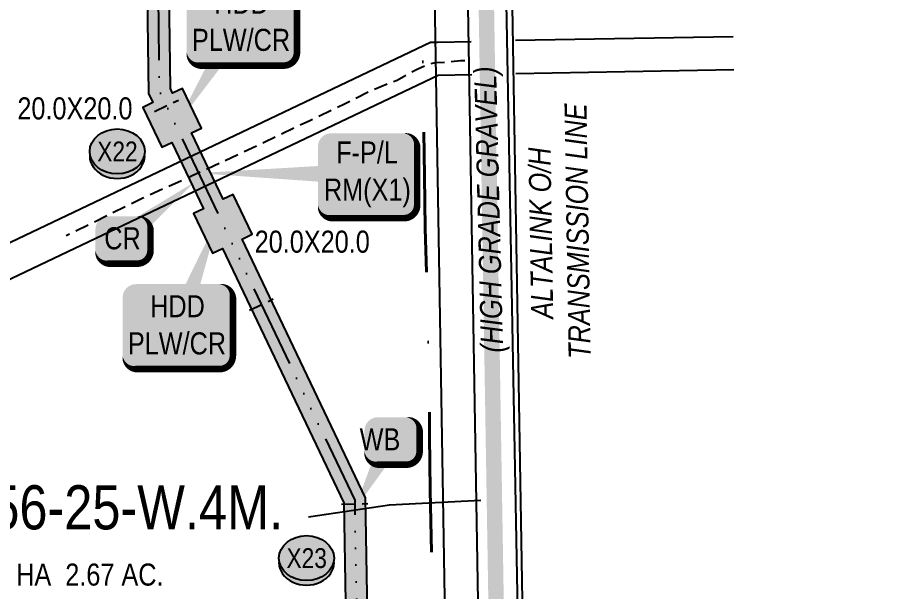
# Model space of a CAD drawing. Extents: x 88833 to 97610, y 5963373 to 5974710.
# Drawn here: x 92064.3 to 92458.7, y 5969259.2 to 5969519.6 of the extents above; entities that cross this region are included whole.
import ezdxf
from ezdxf.enums import TextEntityAlignment as Align

# ---------------------------------------------------------------- set-up
doc = ezdxf.new("R2010")
doc.units = 0
doc.header["$LTSCALE"] = 5
for name, pattern in [('COOP2', [10, 5, -1, 0, -1, 0, -1, 0, -1, 0, -1]), ('DASHDOT', [25.4, 12.7, -6.35, 0, -6.35]), ('foc-TIELINE', [1.875, 1.25, -0.625]), ('UG_PIPE', [1.875, 1.25, -0.625])]:
    doc.linetypes.add(name, pattern=pattern)
for name, color, linetype in [('AS-PIPE-UG', 44, 'UG_PIPE'), ('AS-POWER', 104, 'foc-POWER'), ('AS-POWER-T', 104, 'Continuous'), ('AS-ROADS', 254, 'Continuous'), ('C-SYMBOL', 7, 'Continuous'), ('F-RW', 190, 'Continuous'), ('L-AREAREQUIRED', 7, 'Continuous'), ('L-SEC', 7, 'Continuous'), ('P-APEX RECON PAY ITEMS', 240, 'Continuous'), ('P-APEX RECON-10m BUFFER', 51, 'COOP2'), ('P-APEX RECON-URBAN', 30, 'COOP2'), ('P-APEX RECON-WORK AREA', 104, 'Continuous'), ('P-BUFFER-PURPLE', 187, 'foc-TIELINE'), ('P-CROSSINGS', 250, 'Continuous'), ('T-CREEK', 160, 'Continuous')]:
    doc.layers.add(name, color=color, linetype=linetype)
for name, color, linetype, lineweight in [('AS-RECON EXISTING', 151, 'DASHDOT', 40), ('P-APEX RECON-TWS-T', 104, 'Continuous', 9), ('T-TEXT', 48, 'Continuous', 18)]:
    doc.layers.add(name, color=color, linetype=linetype, lineweight=lineweight)
doc.layers.add('P-APEX RECON-TO BE DRILLED-H', color=7, linetype='Continuous', true_color=0xffafe1)
doc.styles.add('100L', font='ARIALN.TTF', dxfattribs={"height": 10})
doc.styles.add('175L', font='ARIALN.TTF', dxfattribs={"height": 2})
doc.styles.add('80', font='ARIALN.TTF', dxfattribs={"height": 10})
doc.styles.add('80LS', font='ARIALNI.TTF', dxfattribs={"height": 10})
doc.styles.add('Crossing', font='ARIALN.TTF', dxfattribs={"height": 10})
doc.styles.add('foc-LtypeFont', font='ARIALN.TTF', dxfattribs={"height": 7.35})
doc.linetypes.add('foc-POWER', pattern='A,6,-1,["P",foc-LtypeFont,S=0.2,R=0,X=-0.625,Y=-0.75],-1.24,4', length=12.24)

# ---------------------------------------------------------------- blocks, each defined once
blk = doc.blocks.new('*U637')
at = {"true_color": 0xffffa8}
h = blk.add_hatch(color=51, dxfattribs=at)
edge = h.paths.add_edge_path()
edge.add_line((-19, -20), (19, -20))
edge.add_arc((19, -14), 6, 270, 360)
edge.add_line((25, -14), (25, 12.5))
edge.add_arc((19, 12.5), 6, 0, 90)
edge.add_line((19, 18.5), (-19, 18.5))
edge.add_arc((-19, 12.5), 6, 90, 180)
edge.add_line((-25, 12.5), (-25, -14))
edge.add_arc((-19, -14), 6, 180, 270)
at = {"color": 240, "flags": 128}
blk.add_lwpolyline([(-19, -20, 3, 3, 0), (19, -20, 3, 3, 0.414214), (25, -14, 3, 3, 0), (25, 12.5, 3, 0, 0.414214), (19, 18.5, 0, 0, 0), (-19, 18.5, 0, 0, 0.414214), (-25, 12.5, 0, 0, 0), (-25, -14, 0, 3, 0.414214)], format="xyseb", close=True, dxfattribs=at)
for points in [[(-29.88, -47.27, 0, 10, 0), (0, 0, 5, 5, 0)], [(-1, -11.44, 0, 10, 0), (0, 0, 5, 5, 0)]]:
    blk.add_lwpolyline(points, format="xyseb", dxfattribs=at)
at = {"color": 4, "style": '80'}
blk.add_attdef('OTHER_001', (-14.7, -5), '', height=10, dxfattribs=at)
blk = doc.blocks.new('*U638')
at = {"true_color": 0xffffa8}
h = blk.add_hatch(color=51, dxfattribs=at)
edge = h.paths.add_edge_path()
edge.add_line((-19, -20), (19, -20))
edge.add_arc((19, -14), 6, 270, 360)
edge.add_line((25, -14), (25, 12.5))
edge.add_arc((19, 12.5), 6, 0, 90)
edge.add_line((19, 18.5), (-19, 18.5))
edge.add_arc((-19, 12.5), 6, 90, 180)
edge.add_line((-25, 12.5), (-25, -14))
edge.add_arc((-19, -14), 6, 180, 270)
at = {"color": 240, "flags": 128}
for points in [[(18.72, 49.43, 0, 10, 0), (0, 0, 5, 5, 0)], [(-1, -11.44, 0, 10, 0), (0, 0, 5, 5, 0)]]:
    blk.add_lwpolyline(points, format="xyseb", dxfattribs=at)
blk.add_lwpolyline([(-19, -20, 3, 3, 0), (19, -20, 3, 3, 0.414214), (25, -14, 3, 3, 0), (25, 12.5, 3, 0, 0.414214), (19, 18.5, 0, 0, 0), (-19, 18.5, 0, 0, 0.414214), (-25, 12.5, 0, 0, 0), (-25, -14, 0, 3, 0.414214)], format="xyseb", close=True, dxfattribs=at)
at = {"color": 4, "style": '80'}
blk.add_attdef('OTHER_001', (-14.7, -5), '', height=10, dxfattribs=at)
blk = doc.blocks.new('*U639')
at = {"true_color": 0xffffa8}
h = blk.add_hatch(color=51, dxfattribs=at)
edge = h.paths.add_edge_path()
edge.add_line((-16.5, -20), (16.5, -20))
edge.add_arc((16.5, -14), 6, 270, 360)
edge.add_line((22.5, -14), (22.5, 12.5))
edge.add_arc((16.5, 12.5), 6, 0, 90)
edge.add_line((16.5, 18.5), (-16.5, 18.5))
edge.add_arc((-16.5, 12.5), 6, 90, 180)
edge.add_line((-22.5, 12.5), (-22.5, -14))
edge.add_arc((-16.5, -14), 6, 180, 270)
at = {"color": 240, "flags": 128}
blk.add_lwpolyline([(-16.5, -20, 3, 3, 0), (16.5, -20, 3, 3, 0.414214), (22.5, -14, 3, 3, 0), (22.5, 12.5, 3, 0, 0.414214), (16.5, 18.5, 0, 0, 0), (-16.5, 18.5, 0, 0, 0.414214), (-22.5, 12.5, 0, 0, 0), (-22.5, -14, 0, 3, 0.414214)], format="xyseb", close=True, dxfattribs=at)
for points in [[(-76.98, 0.41, 0, 10, 0), (0, 0, 5, 5, 0)], [(-1, -11.44, 0, 10, 0), (0, 0, 5, 5, 0)]]:
    blk.add_lwpolyline(points, format="xyseb", dxfattribs=at)
at = {"color": 4, "style": '80'}
blk.add_attdef('OTHER_001', (-14.7, -5), '', height=10, dxfattribs=at)
blk = doc.blocks.new('*U640')
at = {"true_color": 0xffffa8}
h = blk.add_hatch(color=51, dxfattribs=at)
edge = h.paths.add_edge_path()
edge.add_line((-6.5, -11.5), (6.5, -11.5))
edge.add_arc((6.5, -5.5), 6, 270, 360)
edge.add_line((12.5, -5.5), (12.5, 4))
edge.add_arc((6.5, 4), 6, 0, 90)
edge.add_line((6.5, 10), (-6.5, 10))
edge.add_arc((-6.5, 4), 6, 90, 180)
edge.add_line((-12.5, 4), (-12.5, -5.5))
edge.add_arc((-6.5, -5.5), 6, 180, 270)
at = {"color": 240, "flags": 128}
blk.add_lwpolyline([(-6.5, -11.5, 3, 3, 0), (6.5, -11.5, 3, 3, 0.414214), (12.5, -5.5, 3, 3, 0), (12.5, 4, 3, 0, 0.414214), (6.5, 10, 0, 0, 0), (-6.5, 10, 0, 0, 0.414214), (-12.5, 4, 0, 0, 0), (-12.5, -5.5, 0, 3, 0.414214)], format="xyseb", close=True, dxfattribs=at)
for points in [[(-17.12, -32.05, 0, 10, 0), (0, 0, 5, 5, 0)], [(-1, -11.44, 0, 10, 0), (0, 0, 5, 5, 0)]]:
    blk.add_lwpolyline(points, format="xyseb", dxfattribs=at)
at = {"color": 4, "style": '80'}
blk.add_attdef('OTHER_001', (-14.7, -5), '', height=10, dxfattribs=at)
blk = doc.blocks.new('xing2')
h = blk.add_hatch(color=50)
h.dxf.hatch_style = 1
edge = h.paths.add_edge_path()
edge.add_ellipse((0, 0), major_axis=(-12.5, 0), ratio=0.816297, start_angle=0, end_angle=360)
h = blk.add_hatch(color=250)
h.dxf.hatch_style = 1
edge = h.paths.add_edge_path()
edge.add_ellipse((0, -2.05), major_axis=(-12.5, 0), ratio=0.816297, start_angle=0, end_angle=180)
edge.add_line((12.5, -2.05), (12.5, 0))
edge.add_ellipse((0, 0), major_axis=(-12.5, 0), ratio=0.816297, start_angle=0, end_angle=180, ccw=False)
edge.add_line((-12.5, 0), (-12.5, -2.05))
at = {"color": 250}
blk.add_ellipse((0, 0), major_axis=(-12.5, 0), ratio=0.816297, dxfattribs=at)
blk.add_ellipse((0, -2.05), major_axis=(-12.5, 0), ratio=0.816297, start_param=0, end_param=3.141593, dxfattribs=at)
at = {"color": 250, "style": 'Crossing'}
blk.add_attdef('CROSSING', text='', height=9, dxfattribs=at).set_placement((0.09, 0.02), align=Align.MIDDLE_CENTER)
at = {"color": 250, "style": 'Crossing', "flags": 1}
for tag, p in [('OWNER', (0.09, -12.49)), ('DESCRIPTION', (0.09, -25.77)), ('LOCATION', (0.09, -39.3)), ('DWG_REF', (0.09, -52.84))]:
    blk.add_attdef(tag, text='', height=9, dxfattribs=at).set_placement(p, align=Align.MIDDLE_CENTER)
blk = doc.blocks.new('*U1168')
at = {"true_color": 0xffffa8}
h = blk.add_hatch(color=51, dxfattribs=at)
edge = h.paths.add_edge_path()
edge.add_line((-6.5, -11.5), (6.5, -11.5))
edge.add_arc((6.5, -5.5), 6, 270, 360)
edge.add_line((12.5, -5.5), (12.5, 4))
edge.add_arc((6.5, 4), 6, 0, 90)
edge.add_line((6.5, 10), (-6.5, 10))
edge.add_arc((-6.5, 4), 6, 90, 180)
edge.add_line((-12.5, 4), (-12.5, -5.5))
edge.add_arc((-6.5, -5.5), 6, 180, 270)
at = {"color": 240, "flags": 128}
for points in [[(32.26, 25.36, 0, 10, 0), (0, 0, 5, 5, 0)], [(-1, -11.44, 0, 10, 0), (0, 0, 5, 5, 0)]]:
    blk.add_lwpolyline(points, format="xyseb", dxfattribs=at)
blk.add_lwpolyline([(-6.5, -11.5, 3, 3, 0), (6.5, -11.5, 3, 3, 0.414214), (12.5, -5.5, 3, 3, 0), (12.5, 4, 3, 0, 0.414214), (6.5, 10, 0, 0, 0), (-6.5, 10, 0, 0, 0.414214), (-12.5, 4, 0, 0, 0), (-12.5, -5.5, 0, 3, 0.414214)], format="xyseb", close=True, dxfattribs=at)
at = {"color": 4, "style": '80'}
blk.add_attdef('OTHER_001', (-14.7, -5), '', height=10, dxfattribs=at)

msp = doc.modelspace()

# ---------------------------------------------------------------- hatches: boundary and pattern name
at = {"layer": 'P-APEX RECON-10m BUFFER', "transparency": 33554687}
h = msp.add_hatch(color=256, dxfattribs=at)
h.dxf.hatch_style = 1
h.paths.add_polyline_path([(92225.944, 5969091.952), (92222.341, 5969301.79), (92166.343, 5969419.077), (92170.851, 5969421.229), (92162.241, 5969439.263), (92157.732, 5969437.111), (92143.367, 5969467.198), (92147.876, 5969469.351), (92139.265, 5969487.385), (92134.757, 5969485.233), (92133.753, 5969487.334), (92130.861, 5969694.966), (92135.911, 5969695.062), (92135.53, 5969715.043), (92130.555, 5969714.948), (92130.493, 5969718.197), (92132.399, 5969718.234), (92132.064, 5969738.215), (92130.106, 5969738.178), (92129.162, 5969786.987), (92131.248, 5969787.028), (92130.861, 5969807.008), (92110.881, 5969806.621), (92111.267, 5969786.641), (92119.169, 5969786.794), (92120.101, 5969737.987), (92115.106, 5969737.891), (92115.487, 5969717.911), (92120.483, 5969718.006), (92120.545, 5969714.757), (92115.55, 5969714.661), (92115.645, 5969709.66), (91863.586, 5969704.691), (91863.763, 5969694.7), (92115.836, 5969699.67), (92115.931, 5969694.681), (92120.87, 5969694.775), (92123.793, 5969485.006), (92125.74, 5969480.927), (92121.231, 5969478.775), (92129.842, 5969460.741), (92134.35, 5969462.893), (92148.715, 5969432.806), (92144.207, 5969430.653), (92152.817, 5969412.619), (92157.326, 5969414.772), (92212.388, 5969299.446), (92215.955, 5969091.712)])
at = {"layer": 'P-APEX RECON-TO BE DRILLED-H', "transparency": 33554687}
h = msp.add_hatch(color=256, dxfattribs=at)
h.dxf.hatch_style = 1
h.paths.add_polyline_path([(92140.794, 5969472.588), (92131.777, 5969468.283), (92151.309, 5969427.374), (92155.59, 5969429.418), (92160.326, 5969431.679)])

# ---------------------------------------------------------------- linework, layer by layer
at = {"layer": 'AS-PIPE-UG', "flags": 128}
msp.add_lwpolyline([(92267.421, 5969499.872), (92265.327, 5969499.905), (92258.133, 5969499.125), (92253.898, 5969499.016), (92250.225, 5969497.99), (92245.766, 5969495.966), (92236.568, 5969490.996), (92224.061, 5969485.976), (92212.717, 5969480.199), (92196.952, 5969472.73), (92176.312, 5969462.822), (92153.535, 5969452.185), (92121.191, 5969437.533), (92086.488, 5969420.501)], dxfattribs=at)
at = {"layer": 'AS-POWER', "flags": 128}
msp.add_lwpolyline([(92293.05, 5969160.94), (92278.795, 5969923.756)], dxfattribs=at)
at = {"layer": 'AS-RECON EXISTING', "flags": 128}
msp.add_lwpolyline([(90576.133, 5969765.732), (90580.125, 5969765.346), (90595.449, 5969765.909), (90603.571, 5969765.91), (90621.434, 5969766.201), (90629.559, 5969766.773), (90634.547, 5969767.21), (90640.317, 5969766.925), (90654.71, 5969767.784), (90661.863, 5969767.854), (90681.11, 5969767.811), (90700.297, 5969767.668), (90720.946, 5969767.542), (90745.572, 5969767.677), (90770.382, 5969768.303), (90797.258, 5969768.445), (90822.324, 5969768.479), (90853.176, 5969768.764), (90886.451, 5969768.285), (90916.762, 5969768.769), (90949.951, 5969769.004), (90983.625, 5969768.763), (91013.295, 5969769.037), (91035.745, 5969769.633), (91064.762, 5969770.163), (91091.321, 5969769.97), (91118.848, 5969769.969), (91152.515, 5969769.985), (91184.967, 5969770.664), (91207.799, 5969770.902), (91232.035, 5969770.791), (91259.54, 5969770.737), (91277.429, 5969770.863), (91292.772, 5969771.112), (91316.654, 5969771.454), (91334.889, 5969771.503), (91360.471, 5969771.27), (91375.455, 5969771.544), (91387.76, 5969771.55), (91391.622, 5969770.989), (91399.13, 5969768.476), (91412.407, 5969758.321), (91422.402, 5969749.424), (91426.81, 5969745.351), (91431.677, 5969740.876), (91435.591, 5969737.211), (91439.639, 5969733.861), (91444.068, 5969731.784), (91448.282, 5969731.342), (91460.804, 5969730.961), (91491.785, 5969732.949), (91499.504, 5969733.457), (91521.558, 5969734.302), (91532.082, 5969734.689), (91543.941, 5969735.162), (91559.869, 5969735.972), (91570.708, 5969736.487), (91588.459, 5969737.51), (91598.858, 5969737.822), (91604.37, 5969738.227), (91610.2, 5969738.255), (91622.642, 5969738.87), (91637.16, 5969739.242), (91654.749, 5969739.769), (91670.884, 5969740.472), (91691.138, 5969740.95), (91707.643, 5969741.738), (91716.16, 5969741.917), (91718.832, 5969742.588), (91721.116, 5969743.799), (91722.471, 5969745.332), (91724.288, 5969747.606), (91726.82, 5969754.995), (91730.416, 5969768.722), (91733.063, 5969775.089), (91734.83, 5969778.595), (91736.886, 5969781.259), (91739.475, 5969784.664), (91741.981, 5969787.807), (91745.848, 5969791.427), (91749.508, 5969792.167), (91752.139, 5969792.091), (91758.604, 5969792.088), (91776.751, 5969792.441), (91803.011, 5969792.824), (91825.439, 5969793.065), (91853.581, 5969793.526), (91885.986, 5969793.99), (91906.697, 5969797.598), (91932.81, 5969796.431), (91955.363, 5969794.739), (91964.055, 5969794.915), (91977.689, 5969795.023), (91990.009, 5969795.073), (92010.618, 5969795.404), (92034.664, 5969795.635), (92060.109, 5969796.293), (92084.597, 5969796.835), (92104.826, 5969796.858), (92119.958, 5969796.564), (92122.644, 5969797.033), (92124.013, 5969796.949), (92127.105, 5969796.857), (92129.316, 5969796.649), (92138.113, 5969796.683), (92149.213, 5969796.89), (92176.976, 5969797.51), (92190.584, 5969797.406), (92210.996, 5969797.406), (92215.588, 5969797.343), (92225.232, 5969797.406), (92229, 5969796.569), (92232.862, 5969795.489), (92236.649, 5969793.307), (92238.216, 5969791.425), (92239.154, 5969789.978), (92241.291, 5969783.894), (92241.894, 5969774.347), (92242.478, 5969762.866), (92242.899, 5969753.17), (92243.053, 5969746.642), (92243.293, 5969743.868), (92243.659, 5969738.673), (92243.971, 5969732.131), (92244.466, 5969723.302), (92245.003, 5969714.507), (92245.469, 5969706.336), (92246.041, 5969693.5), (92246.441, 5969683.86), (92246.791, 5969671.88), (92246.98, 5969662.99), (92247.325, 5969650.395), (92247.618, 5969641.347), (92247.588, 5969615.812), (92248.004, 5969605.461), (92247.988, 5969585.385), (92247.955, 5969558.064), (92248.024, 5969539.146), (92248.131, 5969517.732), (92248.342, 5969504.112), (92248.326, 5969492.199), (92248.766, 5969469.888), (92249.118, 5969447.655), (92249.314, 5969423.77), (92249.907, 5969403.476), (92250.575, 5969380.521), (92251.127, 5969356.792), (92251.315, 5969329.622), (92251.625, 5969305.247), (92252.244, 5969275.314), (92252.506, 5969248.343), (92253.105, 5969226.369), (92253.367, 5969205.621), (92253.601, 5969188.344), (92253.695, 5969165.002), (92254.008, 5969141.371), (92254.059, 5969126.191), (92253.787, 5969112.148), (92253.263, 5969101.438), (92253.359, 5969094.992), (92254.083, 5969091.898), (92255.561, 5969089.798), (92256.957, 5969088.479), (92259.048, 5969086.855), (92261.346, 5969085.807), (92266.974, 5969085.063), (92274.269, 5969085.256), (92284.734, 5969085.399), (92299.782, 5969085.707), (92322.094, 5969086.041), (92345.747, 5969086.472), (92368.294, 5969086.649), (92396.093, 5969087.014), (92421.818, 5969087.379), (92447.847, 5969087.422), (92483.989, 5969088.434), (92509.687, 5969088.681), (92532.691, 5969089.316), (92550.589, 5969089.391), (92576.592, 5969089.844), (92606.968, 5969089.895), (92633.388, 5969090.539), (92668.517, 5969091.482), (92699.58, 5969091.388), (92732.263, 5969092.096), (92770.167, 5969092.657), (92801.307, 5969093.334), (92844.354, 5969093.929), (92880.045, 5969094.061), (92923.468, 5969094.721), (92968.478, 5969095.05), (93007.309, 5969096.087), (93046.883, 5969096.559), (93080.818, 5969096.99)], dxfattribs=at)
at = {"layer": 'AS-ROADS', "const_width": 7, "flags": 128}
msp.add_lwpolyline([(92357.142, 5965756.439), (92333.488, 5966675.647), (92310.644, 5967663.78), (92293.117, 5968542.773), (92269.466, 5969994.037)], dxfattribs=at)
at = {"layer": 'F-RW', "flags": 128}
for points in [[(92247.564, 5969892.242), (92260.903, 5969092.811)], [(91117.413, 5968968.667), (91336.512, 5969072.883), (91472.583, 5969137.681), (91871.136, 5969327.277), (92251.715, 5969508.324), (92254.99, 5969508.388), (92270.215, 5969508.687)], [(92389.134, 5969510.713), (92290.308, 5969509.03)], [(91153.918, 5968969.432), (91373.185, 5969073.728), (91471.038, 5969120.346), (91472.888, 5969121.226), (91871.429, 5969310.815), (92255.234, 5969493.399), (92270.459, 5969493.698)], [(92389.386, 5969495.724), (92290.552, 5969494.04)]]:
    msp.add_lwpolyline(points, dxfattribs=at)
at = {"layer": 'L-SEC', "flags": 128}
for points in [[(92276.1, 5969093.096), (92262.725, 5969892.544)], [(92296.201, 5969093.432), (92282.825, 5969892.945)]]:
    msp.add_lwpolyline(points, dxfattribs=at)
at = {"layer": 'P-APEX RECON-URBAN', "ltscale": 1.5, "flags": 128}
msp.add_lwpolyline([(89862.314, 5969420.078), (89867.21, 5969428.525), (89870.142, 5969432.838), (89871.234, 5969440.262), (89870.986, 5969451.312), (89869.214, 5969465.882), (89874.382, 5969505.038), (89878.807, 5969544.864), (89884.151, 5969585.191), (89892.206, 5969617.101), (89902.642, 5969647.039), (89920.512, 5969655.252), (90029.926, 5969662.38), (90138.481, 5969668.858), (90357.817, 5969689.033), (90562.775, 5969696.814), (90589.96, 5969720.186), (90720.273, 5969722.879), (90776.006, 5969735.867), (91186.503, 5969696.002), (91462.207, 5969691.78), (92125.726, 5969704.862), (92128.773, 5969486.17), (92217.364, 5969300.618), (92221.268, 5969073.304), (93093.277, 5969087.636), (93106.741, 5968355.069), (93124.698, 5968305.644), (93129.217, 5968093.237), (93161.833, 5968029.817), (93132.245, 5967948.401), (93140.258, 5967559.937), (93144.056, 5967553.379), (93150.54, 5967550.023), (93471.989, 5967554.975), (93537.11, 5967530.142), (93807.323, 5967535.904), (93870.968, 5967527.576), (94192.337, 5967535.661), (94197.923, 5967257.788), (94078.168, 5967114.695), (94085.554, 5966738.872), (94086.156, 5966675.15), (93941.517, 5966671.159), (93944.01, 5966553.478), (93958.044, 5965888.32), (93972.598, 5965166.717), (93975.555, 5965146.731), (93977.138, 5965068.998), (93975.008, 5965048.86), (93989.037, 5964391.951), (94052.05, 5964393.271), (94345.155, 5964399.496), (94346.843, 5964325.417), (94351.149, 5964301.36), (94401.947, 5964302.5), (94446.672, 5964297.431), (95465.604, 5964319.323)], dxfattribs=at)
at = {"layer": 'P-APEX RECON-WORK AREA', "flags": 128}
msp.add_lwpolyline([(92120.87, 5969694.775), (92123.793, 5969485.006), (92125.74, 5969480.927), (92121.231, 5969478.775), (92129.842, 5969460.741), (92134.35, 5969462.893), (92148.715, 5969432.806), (92144.207, 5969430.653), (92152.817, 5969412.619), (92157.326, 5969414.772), (92212.388, 5969299.446), (92215.955, 5969091.712), (92225.944, 5969091.952), (92222.341, 5969301.79), (92166.343, 5969419.077), (92170.851, 5969421.229), (92162.241, 5969439.263), (92157.732, 5969437.111), (92143.367, 5969467.198), (92147.876, 5969469.351), (92139.265, 5969487.385), (92134.757, 5969485.233), (92133.753, 5969487.334), (92130.861, 5969694.966)], dxfattribs=at)
at = {"layer": 'P-BUFFER-PURPLE'}
for p, q in [((92126.553, 5969476.904), (92137.374, 5969482.07)), ((92169.605, 5969386.734), (92180.425, 5969391.9)), ((92211.398, 5969298.885), (92223.387, 5969299.091))]:
    msp.add_line(p, q, dxfattribs=at)
at = {"layer": 'T-CREEK', "flags": 128}
msp.add_lwpolyline([(92196.376, 5969293.112), (92233.115, 5969298.591), (92274.574, 5969300.678)], dxfattribs=at)

# ---------------------------------------------------------------- block references
at = {"layer": 'P-APEX RECON PAY ITEMS'}
ref = msp.add_blockref('*U637', (92166.165, 5969517.71), dxfattribs=at)
ref.add_attrib('OTHER_001', 'HDD', (92153.638, 5969521.217), dxfattribs={"layer": '0', "color": 4, "height": 10, "style": '80'})
ref.add_attrib('OTHER_002', 'PLW/CR', (92143.532, 5969504.373), dxfattribs={"layer": '0', "color": 4, "height": 10, "style": '80'})
ref = msp.add_blockref('*U639', (92223.221, 5969448.518), dxfattribs=at)
ref.add_attrib('OTHER_001', 'F-P/L', (92208.951, 5969453.322), dxfattribs={"layer": '0', "color": 4, "height": 10, "style": '80'})
ref.add_attrib('OTHER_002', 'RM(X1)', (92203.406, 5969436.484), dxfattribs={"layer": '0', "color": 4, "height": 10, "style": '80'})
ref = msp.add_blockref('*U1168', (92112.225, 5969419.408), dxfattribs=at)
ref.add_attrib('OTHER_001', 'CR', (92103.763, 5969414.404), dxfattribs={"layer": '0', "color": 4, "height": 10, "style": '80'})
ref = msp.add_blockref('*U638', (92137.094, 5969380.099), dxfattribs=at)
ref.add_attrib('OTHER_001', 'HDD', (92124.567, 5969383.606), dxfattribs={"layer": '0', "color": 4, "height": 10, "style": '80'})
ref.add_attrib('OTHER_002', 'PLW/CR', (92114.461, 5969366.762), dxfattribs={"layer": '0', "color": 4, "height": 10, "style": '80'})
msp.add_blockref('*U640', (92234.319, 5969328.253), dxfattribs=at).add_auto_attribs({'OTHER_001': 'WB'})
at = {"layer": 'P-CROSSINGS', "xscale": 0.9992045070000001, "yscale": 0.9992045070000001, "zscale": 0.9992045070000001}
for p, values in [((92109.627, 5969458.769), {'CROSSING': 'X22'}), ((92195.504, 5969274.376), {'CROSSING': 'X23'})]:
    msp.add_blockref('xing2', p, dxfattribs=at).add_auto_attribs(values)

# ---------------------------------------------------------------- texts
at = {"layer": 'AS-POWER-T', "insert": (92297.843, 5969360.223), "char_height": 10, "attachment_point": 1, "rotation": 90.93813, "style": '100L'}
msp.add_mtext_dynamic_manual_height_columns('\\pi22.617;{\\fArial Narrow|b0|i1|c0|p34;ALTALINK O/H\\P\\pi4.1721;TRANSMISSION LINE}', width=123.26925, gutter_width=55, heights=[0], dxfattribs=at)
at = {"layer": 'C-SYMBOL', "color": 3, "style": '175L'}
msp.add_text('N.E.1/4 SEC. 35-56-25-W.4M.', height=20, dxfattribs=at).set_placement((92030.843, 5969281.42), align=Align.BOTTOM_CENTER)
at = {"layer": 'L-AREAREQUIRED', "color": 5, "style": '100L'}
msp.add_text('PROJECT AREA = 1.082 HA  2.67 AC.', height=10, dxfattribs=at).set_placement((92030.843, 5969258.92), align=Align.BOTTOM_CENTER)
at = {"layer": 'P-APEX RECON-TWS-T', "char_height": 10, "attachment_point": 1, "style": '175L'}
for insert in [(92064.324, 5969483.303), (92171.998, 5969422.865)]:
    msp.add_mtext_dynamic_manual_height_columns('20.0X20.0', width=49.86126, gutter_width=100, heights=[0], dxfattribs=dict(at, insert=insert))
at = {"layer": 'T-TEXT', "insert": (92273.131, 5969432.31), "char_height": 10, "width": 135.64186, "attachment_point": 2, "rotation": 91.40944, "style": '80LS'}
msp.add_mtext('(HIGH GRADE GRAVEL)', dxfattribs=at)

doc.saveas('drawing.dxf')
